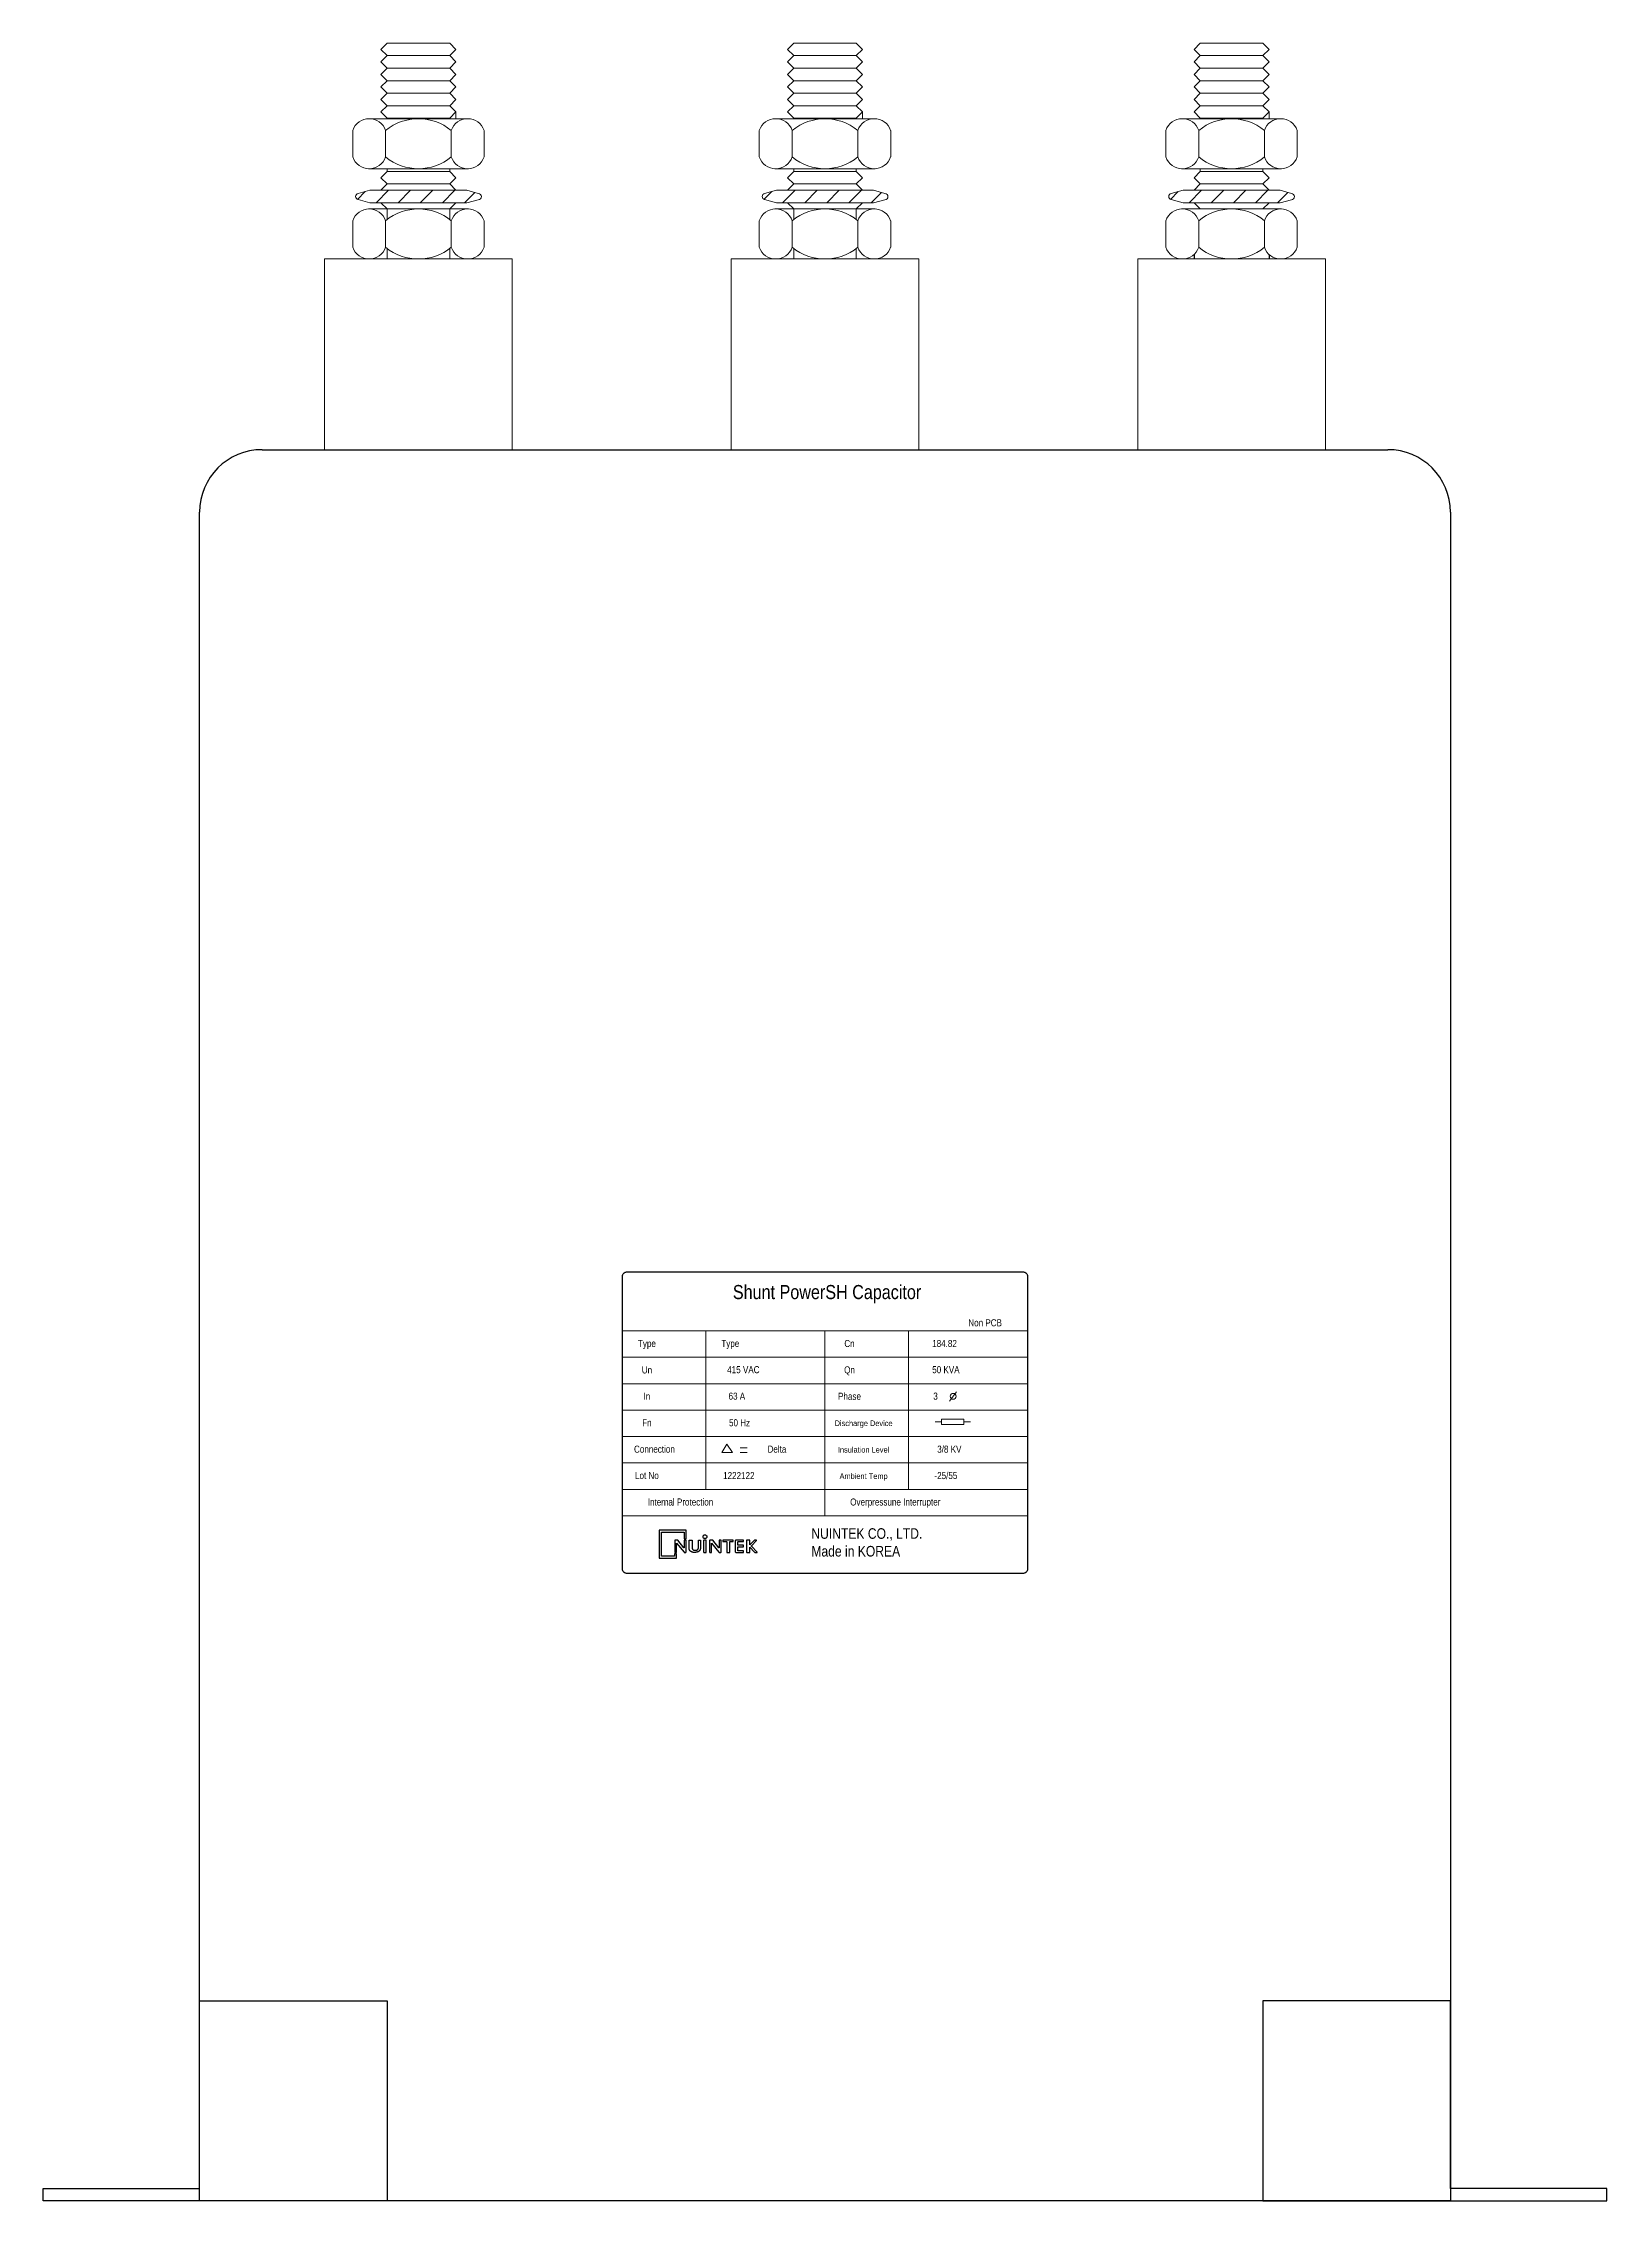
# Model space of a CAD drawing. Header units: millimetres. Extents: x 0 to 250, y 0 to 345.
import ezdxf
from ezdxf.enums import TextEntityAlignment as Align

# ---------------------------------------------------------------- set-up
doc = ezdxf.new("R2010")
doc.units = ezdxf.units.MM
doc.layers.add('00', color=7, linetype='Continuous', lineweight=0)
doc.styles.add('Helvetica-Narrow', font='txt')

# ---------------------------------------------------------------- blocks, each defined once
blk = doc.blocks.new('Nuintek')
at = {"color": 150}
blk.add_lwpolyline([(1.82, 2.33), (1.82, 3.83), (-2.8, 3.83), (-2.8, 3.83), (-2.8, -0.99), (0.18, -0.99), (0.18, -0.23), (-0.18, -0.23), (-0.18, -0.63), (-2.44, -0.63), (-2.44, 3.47), (1.45, 3.47), (1.45, 2.33)], close=True, dxfattribs=at)
for points in [[(-0.11, 0), (0.11, 0, 0.414214), (0.15, 0.04), (0.15, 1.58, -0.70472), (0.17, 1.59), (1.45, 0.03, 0.224867), (1.51, 0), (1.75, 0, 0.414214), (1.79, 0.04), (1.79, 2.07, 0.414214), (1.75, 2.11), (1.49, 2.11, 0.414214), (1.45, 2.07), (1.45, 0.81, -0.706602), (1.43, 0.8), (0.4, 2.08, 0.226187), (0.34, 2.11), (-0.11, 2.11, 0.414214), (-0.15, 2.07), (-0.15, 0.04, 0.414214)], [(4.82, 2.07), (4.82, 0.04, 0.414214), (4.86, 0), (5.23, 0, 0.414214), (5.27, 0.04), (5.27, 2.07, 0.414214), (5.23, 2.11), (4.86, 2.11, 0.414214)], [(5.89, 0), (6.12, 0, 0.414214), (6.16, 0.04), (6.16, 1.58, -0.70472), (6.18, 1.59), (7.45, 0.03, 0.224867), (7.52, 0), (7.76, 0, 0.414214), (7.8, 0.04), (7.8, 2.07, 0.414214), (7.76, 2.11), (7.5, 2.11, 0.414214), (7.46, 2.07), (7.46, 0.81, -0.706602), (7.44, 0.8), (6.4, 2.08, 0.226187), (6.34, 2.11), (5.89, 2.11, 0.414214), (5.85, 2.07), (5.85, 0.04, 0.414214)], [(9.86, 2.11), (8.15, 2.11, 0.414214), (8.11, 2.07), (8.11, 1.89, 0.414214), (8.15, 1.85), (8.74, 1.85, -0.414214), (8.78, 1.81), (8.78, 0.04, 0.414214), (8.82, 0), (9.26, 0, 0.414214), (9.3, 0.04), (9.3, 1.81, -0.414214), (9.34, 1.85), (9.86, 1.85, 0.414214), (9.9, 1.89), (9.9, 2.07, 0.414214)], [(11.68, 2.11), (10.37, 2.11, 0.414214), (10.22, 1.96), (10.22, 0.15, 0.414214), (10.37, 0), (11.68, 0), (11.68, 0.26), (10.74, 0.26, -0.414214), (10.7, 0.3), (10.7, 0.94, -0.414214), (10.74, 0.98), (11.66, 0.98), (11.66, 1.24), (10.74, 1.24, -0.414214), (10.7, 1.28), (10.7, 1.81, -0.414214), (10.74, 1.85), (11.68, 1.85)], [(13.02, 1.14), (13.86, 2.07, 0.650559), (13.85, 2.11), (13.58, 2.11, 0.208632), (13.47, 2.06), (12.77, 1.31, -0.681762), (12.75, 1.31), (12.75, 2.07, 0.414214), (12.71, 2.11), (12.23, 2.11, 0.414214), (12.19, 2.07), (12.19, 0.04, 0.414214), (12.23, 0), (12.71, 0, 0.414214), (12.75, 0.04), (12.75, 0.88, -0.687152), (12.77, 0.89), (13.52, 0.05, 0.212465), (13.64, 0), (13.99, 0, 0.656311), (14.01, 0.04), (13.02, 1.09, -0.390361)]]:
    blk.add_lwpolyline(points, format="xyb", close=True, dxfattribs=at)
blk.add_circle((5.04, 2.69), 0.326, dxfattribs=at)
blk.add_rational_spline([(2.31, 0.85), (2.31, 0.53), (2.41, 0.3), (2.61, 0.16), (2.75, 0.05), (2.95, 0), (3.2, 0), (3.44, 0), (3.82, 0.05), (3.97, 0.16), (4.17, 0.3), (4.27, 0.53), (4.27, 0.85), (4.27, 1.26), (4.27, 1.66), (4.27, 2.07), (4.27, 2.09), (4.25, 2.11), (4.23, 2.11), (4.14, 2.11), (4.06, 2.11), (3.97, 2.11), (3.95, 2.11), (3.93, 2.09), (3.93, 2.07), (3.93, 1.66), (3.93, 1.25), (3.93, 0.83), (3.93, 0.69), (3.88, 0.57), (3.78, 0.48), (3.68, 0.4), (3.54, 0.36), (3.38, 0.36), (3.21, 0.36), (3.08, 0.4), (2.98, 0.48), (2.88, 0.57), (2.83, 0.69), (2.83, 0.83), (2.83, 1.25), (2.83, 1.66), (2.83, 2.07), (2.83, 2.08), (2.83, 2.09), (2.82, 2.1), (2.81, 2.11), (2.8, 2.11), (2.79, 2.11), (2.64, 2.11), (2.5, 2.11), (2.35, 2.11), (2.34, 2.11), (2.33, 2.11), (2.32, 2.1), (2.31, 2.09), (2.31, 2.08), (2.31, 2.07), (2.31, 1.66), (2.31, 1.26), (2.31, 0.85)], [1, 1, 1, 1, 1, 1, 1, 1, 1, 1, 1, 1, 1, 1, 1, 1, 0.804737854124, 0.804737854124, 1, 1, 1, 1, 0.804737854124, 0.804737854124, 1, 1, 1, 1, 1, 1, 1, 1, 1, 1, 1, 1, 1, 1, 1, 1, 1, 1, 1, 0.949253021674, 0.949253021674, 1, 0.949253021674, 0.949253021674, 1, 1, 1, 1, 0.949253021674, 0.949253021674, 1, 0.949253021674, 0.949253021674, 1, 1, 1, 1], degree=3, knots=[0, 0, 0, 0, 1, 1, 1, 2, 2, 2, 3, 3, 3, 4, 4, 4, 5, 5, 5, 6.570796, 6.570796, 6.570796, 7.570796, 7.570796, 7.570796, 9.141593, 9.141593, 9.141593, 10.141593, 10.141593, 10.141593, 11.141593, 11.141593, 11.141593, 12.141593, 12.141593, 12.141593, 13.141593, 13.141593, 13.141593, 14.141593, 14.141593, 14.141593, 15.141593, 15.141593, 15.141593, 15.926991, 15.926991, 15.926991, 16.712389, 16.712389, 16.712389, 17.712389, 17.712389, 17.712389, 18.497787, 18.497787, 18.497787, 19.283185, 19.283185, 19.283185, 20.283185, 20.283185, 20.283185, 20.283185], dxfattribs=at)
blk = doc.blocks.new('*U465')
at = {"lineweight": 5}
h = blk.add_hatch(dxfattribs=at)
h.set_pattern_fill('ANSI31', color=74, scale=20, style=0)
h.set_pattern_definition([(45, (-1139.0405, -855.1108), (-1.767767, 1.767767), [])])
h.paths.add_polyline_path([(-55.44, 121.62), (-57.25, 122.12), (-59.5, 122.12), (-72.75, 122.12), (-74.7, 121.6, 0.727937), (-74.7, 120.65), (-72.75, 120.12), (-70.5, 120.12), (-57.25, 120.12), (-55.44, 120.62, 1)])
h = blk.add_hatch(dxfattribs=at)
h.set_pattern_fill('ANSI31', color=74, scale=20, style=0)
h.set_pattern_definition([(45, (-1074.0405, -855.1108), (-1.767767, 1.767767), [])])
h.paths.add_polyline_path([(9.56, 121.62), (7.75, 122.12), (5.5, 122.12), (-7.75, 122.12), (-9.7, 121.6, 0.727937), (-9.7, 120.65), (-7.75, 120.12), (-5.5, 120.12), (7.75, 120.12), (9.56, 120.62, 1)])
h = blk.add_hatch(dxfattribs=at)
h.set_pattern_fill('ANSI31', color=74, scale=20, style=0)
h.set_pattern_definition([(45, (-1009.0405, -855.1108), (-1.767767, 1.767767), [])])
h.paths.add_polyline_path([(74.56, 121.62), (72.75, 122.12), (70.5, 122.12), (57.25, 122.12), (55.3, 121.6, 0.727937), (55.3, 120.65), (57.25, 120.12), (59.5, 120.12), (72.75, 120.12), (74.56, 120.62, 1)])
at = {"color": 74, "lineweight": 5}
for p, q in [((-70, 143.65), (-71, 144.65)), ((-70, 141.65), (-71, 142.65)), ((-60, 143.65), (-70, 143.65)), ((-60, 141.65), (-70, 141.65)), ((-60, 143.65), (-59, 144.65)), ((-60, 141.65), (-59, 142.65)), ((-5, 143.65), (-6, 144.65)), ((-5, 141.65), (-6, 142.65)), ((5, 143.65), (-5, 143.65)), ((5, 141.65), (-5, 141.65)), ((5, 143.65), (6, 144.65)), ((5, 141.65), (6, 142.65)), ((60, 143.65), (59, 144.65)), ((60, 141.65), (59, 142.65)), ((70, 143.65), (60, 143.65)), ((70, 141.65), (60, 141.65)), ((70, 143.65), (71, 144.65)), ((70, 141.65), (71, 142.65)), ((-70, 139.65), (-71, 140.65)), ((-70, 139.65), (-71, 140.65)), ((-70, 137.65), (-71, 138.65)), ((-70, 137.65), (-71, 138.65)), ((-60, 139.65), (-70, 139.65)), ((-60, 139.65), (-70, 139.65)), ((-60, 139.65), (-59, 140.65)), ((-60, 139.65), (-59, 140.65)), ((-60, 137.65), (-59, 138.65)), ((-60, 137.65), (-59, 138.65)), ((-5, 139.65), (-6, 140.65)), ((-5, 139.65), (-6, 140.65)), ((-5, 137.65), (-6, 138.65)), ((-5, 137.65), (-6, 138.65)), ((5, 139.65), (-5, 139.65)), ((5, 139.65), (-5, 139.65)), ((5, 139.65), (6, 140.65)), ((5, 139.65), (6, 140.65)), ((5, 137.65), (6, 138.65)), ((5, 137.65), (6, 138.65)), ((60, 139.65), (59, 140.65)), ((60, 139.65), (59, 140.65)), ((60, 137.65), (59, 138.65)), ((60, 137.65), (59, 138.65)), ((70, 139.65), (60, 139.65)), ((70, 139.65), (60, 139.65)), ((70, 139.65), (71, 140.65)), ((70, 139.65), (71, 140.65)), ((70, 137.65), (71, 138.65)), ((70, 137.65), (71, 138.65)), ((-70, 135.65), (-71, 136.65)), ((-70, 133.65), (-71, 134.65)), ((-60, 137.65), (-70, 137.65)), ((-60, 137.65), (-70, 137.65)), ((-60, 135.65), (-70, 135.65)), ((-60, 135.65), (-59, 136.65)), ((-60, 133.65), (-59, 134.65)), ((-5, 135.65), (-6, 136.65)), ((-5, 133.65), (-6, 134.65)), ((5, 137.65), (-5, 137.65)), ((5, 137.65), (-5, 137.65)), ((5, 135.65), (-5, 135.65)), ((5, 135.65), (6, 136.65)), ((5, 133.65), (6, 134.65)), ((60, 135.65), (59, 136.65)), ((60, 133.65), (59, 134.65)), ((70, 137.65), (60, 137.65)), ((70, 137.65), (60, 137.65)), ((70, 135.65), (60, 135.65)), ((70, 135.65), (71, 136.65)), ((70, 133.65), (71, 134.65)), ((-60, 133.65), (-70, 133.65)), ((5, 133.65), (-5, 133.65)), ((70, 133.65), (60, 133.65)), ((-70, 125.14), (-70, 125.57)), ((-60, 125.14), (-70, 125.14)), ((-60, 125.14), (-60, 125.57)), ((-5, 125.14), (-5, 125.57)), ((5, 125.14), (-5, 125.14)), ((5, 125.14), (5, 125.57)), ((60, 125.14), (60, 125.57)), ((70, 125.14), (60, 125.14)), ((70, 125.14), (70, 125.57)), ((-72.75, 122.12), (-74.65, 121.61)), ((-72.75, 122.12), (-70.5, 122.12)), ((-72.75, 122.12), (-57.25, 122.12)), ((-70, 123.14), (-71, 124.14)), ((-70.99, 122.12), (-71, 122.14)), ((-70.99, 122.12), (-71, 122.14)), ((-60, 123.14), (-70, 123.14)), ((-60, 123.14), (-59, 124.14)), ((-57.25, 122.12), (-59.5, 122.12)), ((-59.01, 122.12), (-59, 122.14)), ((-59.01, 122.12), (-59, 122.14)), ((-55.44, 121.62), (-57.25, 122.12)), ((-7.75, 122.12), (-9.65, 121.61)), ((-7.75, 122.12), (7.75, 122.12)), ((-7.75, 122.12), (-5.5, 122.12)), ((-5, 123.14), (-6, 124.14)), ((-5.99, 122.12), (-6, 122.14)), ((-5.99, 122.12), (-6, 122.14)), ((5, 123.14), (-5, 123.14)), ((5, 123.14), (6, 124.14)), ((7.75, 122.12), (5.5, 122.12)), ((5.99, 122.12), (6, 122.14)), ((5.99, 122.12), (6, 122.14)), ((9.56, 121.62), (7.75, 122.12)), ((57.25, 122.12), (55.35, 121.61)), ((57.25, 122.12), (59.5, 122.12)), ((57.25, 122.12), (72.75, 122.12)), ((60, 123.14), (59, 124.14)), ((59.01, 122.12), (59, 122.14)), ((59.01, 122.12), (59, 122.14)), ((70, 123.14), (60, 123.14)), ((70, 123.14), (71, 124.14)), ((72.75, 122.12), (70.5, 122.12)), ((70.99, 122.12), (71, 122.14)), ((70.99, 122.12), (71, 122.14)), ((74.56, 121.62), (72.75, 122.12)), ((-72.75, 120.12), (-74.65, 120.64)), ((-70.5, 120.12), (-72.75, 120.12)), ((-57.25, 120.12), (-72.75, 120.12)), ((-70, 119.14), (-71, 120.14)), ((-70, 119.14), (-70, 117.46)), ((-60, 119.14), (-70, 119.14)), ((-60, 119.14), (-70, 119.14)), ((-60, 119.14), (-59, 120.14)), ((-60, 119.14), (-59, 120.14)), ((-60, 119.14), (-60, 117.46)), ((-57.25, 120.12), (-59.5, 120.12)), ((-55.44, 120.62), (-57.25, 120.12)), ((-7.75, 120.12), (-9.65, 120.64)), ((7.75, 120.12), (-7.75, 120.12)), ((-5.5, 120.12), (-7.75, 120.12)), ((-5, 119.14), (-6, 120.14)), ((-5, 119.14), (-5, 117.46)), ((5, 119.14), (-5, 119.14)), ((5, 119.14), (-5, 119.14)), ((5, 119.14), (6, 120.14)), ((5, 119.14), (6, 120.14)), ((5, 119.14), (5, 117.46)), ((7.75, 120.12), (5.5, 120.12)), ((9.56, 120.62), (7.75, 120.12)), ((57.25, 120.12), (55.35, 120.64)), ((59.5, 120.12), (57.25, 120.12)), ((72.75, 120.12), (57.25, 120.12)), ((60, 119.14), (59, 120.14)), ((70, 119.14), (60, 119.14)), ((70, 119.14), (60, 119.14)), ((70, 119.14), (71, 120.14)), ((70, 119.14), (71, 120.14)), ((72.75, 120.12), (70.5, 120.12)), ((74.56, 120.62), (72.75, 120.12)), ((-75.5, 113.02), (-75.5, 117.26)), ((-54.5, 113.02), (-54.5, 117.26)), ((-10.5, 113.02), (-10.5, 117.26)), ((10.5, 113.02), (10.5, 117.26)), ((54.5, 113.02), (54.5, 117.26)), ((75.5, 113.02), (75.5, 117.26)), ((-50, 111.14), (-80, 111.14)), ((-80, 111.14), (-80, 80.65)), ((-70, 112.82), (-70, 111.14)), ((-60, 112.82), (-60, 111.14)), ((-50, 80.65), (-50, 111.14)), ((15, 111.14), (-15, 111.14)), ((-15, 111.14), (-15, 80.65)), ((-15, 111.14), (-15, 80.65)), ((-15, 111.14), (-15, 80.65)), ((-5, 112.82), (-5, 111.14)), ((5, 112.82), (5, 111.14)), ((15, 80.65), (15, 111.14)), ((15, 80.65), (15, 111.14)), ((15, 80.65), (15, 111.14)), ((80, 111.14), (50, 111.14)), ((50, 111.14), (50, 80.65)), ((50, 111.14), (50, 80.65)), ((50, 111.14), (50, 80.65)), ((80, 80.65), (80, 111.14)), ((80, 80.65), (80, 111.14)), ((80, 80.65), (80, 111.14)), ((-50, 80.65), (-50, 109.14)), ((15, 80.65), (15, 109.14)), ((15, 80.65), (15, 109.14)), ((15, 80.65), (15, 109.14)), ((80, 80.65), (80, 109.14)), ((80, 80.65), (80, 109.14)), ((80, 80.65), (80, 109.14)), ((-65, 80.65), (-50, 80.65)), ((0, 80.65), (15, 80.65)), ((0, 80.65), (15, 80.65)), ((0, 80.65), (15, 80.65)), ((65, 80.65), (80, 80.65)), ((65, 80.65), (80, 80.65)), ((65, 80.65), (80, 80.65)), ((0, -50.83), (13.2, -50.83)), ((0, -50.83), (13.2, -50.83)), ((0, -50.83), (13.2, -50.83))]:
    blk.add_line(p, q, dxfattribs=at)
at = {"color": 74}
for p, q in [((59, 111.87), (59, 111.14)), ((71.01, 111.85), (71.01, 111.14)), ((-90, 80.65), (90, 80.65)), ((-90, 80.65), (90, 80.65)), ((-100, -199.35), (-100, 70.65)), ((100, 70.65), (100, -199.35)), ((100, -199.35), (-100, -199.35))]:
    blk.add_line(p, q, dxfattribs=at)
at = {"lineweight": 9}
for p, q in [((-32.38, -60.24), (32.38, -60.24)), ((-19.05, -60.24), (-19.05, -85.59)), ((0, -60.24), (0, -89.81)), ((13.33, -60.24), (13.33, -85.59)), ((-32.38, -64.47), (32.38, -64.47)), ((-32.38, -68.69), (32.38, -68.69)), ((19.91, -71.47), (21.02, -70)), ((-32.38, -72.92), (32.38, -72.92)), ((18.65, -74.81), (17.59, -74.81)), ((22.19, -74.81), (23.25, -74.81)), ((-32.38, -77.14), (32.38, -77.14)), ((-13.56, -78.95), (-12.43, -78.95)), ((-32.38, -81.36), (32.38, -81.36)), ((-13.56, -79.67), (-12.43, -79.67)), ((-32.38, -85.59), (32.38, -85.59)), ((-32.38, -89.81), (32.38, -89.81))]:
    blk.add_line(p, q, dxfattribs=at)
at = {"color": 150}
blk.add_lwpolyline([(-31.71, -50.83), (31.71, -50.83, -0.414214), (32.38, -51.51), (32.38, -98.34, -0.414214), (31.71, -99.02), (-31.71, -99.02, -0.414214), (-32.38, -98.34), (-32.38, -51.51, -0.414214)], format="xyb", close=True, dxfattribs=at)
at = {"lineweight": 9}
blk.add_lwpolyline([(18.65, -75.24), (22.19, -75.24), (22.19, -74.38), (18.65, -74.38)], close=True, dxfattribs=at)
blk.add_lwpolyline([(-16.5, -79.72), (-14.78, -79.72), (-15.69, -78.36), (-16.5, -79.72)], dxfattribs=at)
at = {"color": 74}
for points in [[(-70, -167.35), (-70, -199.35), (-125, -199.35), (-125, -197.35), (-100, -197.35), (-100, -167.35), (-70, -167.35)], [(70, -167.35), (70, -199.35), (125, -199.35), (125, -197.35), (100, -197.35), (100, -167.35), (70, -167.35)]]:
    blk.add_lwpolyline(points, dxfattribs=at)
at = {"lineweight": 9}
blk.add_circle((20.49, -70.71), 0.475, dxfattribs=at)
at = {"color": 74, "lineweight": 5}
for centre, start, end in [((-74.54, 121.12), 102.246, 257.754), ((-55.44, 121.12), 270, 90), ((-9.54, 121.12), 102.246, 257.754), ((9.56, 121.12), 270, 90), ((55.46, 121.12), 102.246, 257.754), ((74.56, 121.12), 270, 90)]:
    blk.add_arc(centre, 0.5, start, end, dxfattribs=at)
at = {"color": 74}
for centre, start, end in [((-90, 70.65), 90, 180), ((90, 70.65), 0, 90)]:
    blk.add_arc(centre, 10, start, end, dxfattribs=at)
at = {"layer": '00', "color": 74, "lineweight": 5}
for p, q in [((-71, 144.65), (-70, 145.65)), ((-70, 145.65), (-60, 145.65)), ((-59, 144.65), (-60, 145.65)), ((-6, 144.65), (-5, 145.65)), ((-5, 145.65), (5, 145.65)), ((6, 144.65), (5, 145.65)), ((59, 144.65), (60, 145.65)), ((60, 145.65), (70, 145.65)), ((71, 144.65), (70, 145.65)), ((-71, 142.65), (-70, 143.65)), ((-71, 140.65), (-70, 141.65)), ((-71, 140.65), (-70, 141.65)), ((-70, 143.65), (-60, 143.65)), ((-70, 141.65), (-60, 141.65)), ((-70, 141.65), (-60, 141.65)), ((-59, 142.65), (-60, 143.65)), ((-59, 140.65), (-60, 141.65)), ((-59, 140.65), (-60, 141.65)), ((-6, 142.65), (-5, 143.65)), ((-6, 140.65), (-5, 141.65)), ((-6, 140.65), (-5, 141.65)), ((-5, 143.65), (5, 143.65)), ((-5, 141.65), (5, 141.65)), ((-5, 141.65), (5, 141.65)), ((6, 142.65), (5, 143.65)), ((6, 140.65), (5, 141.65)), ((6, 140.65), (5, 141.65)), ((59, 142.65), (60, 143.65)), ((59, 140.65), (60, 141.65)), ((59, 140.65), (60, 141.65)), ((60, 143.65), (70, 143.65)), ((60, 141.65), (70, 141.65)), ((60, 141.65), (70, 141.65)), ((71, 142.65), (70, 143.65)), ((71, 140.65), (70, 141.65)), ((71, 140.65), (70, 141.65)), ((-71, 138.65), (-70, 139.65)), ((-71, 138.65), (-70, 139.65)), ((-70, 139.65), (-60, 139.65)), ((-70, 139.65), (-60, 139.65)), ((-59, 138.65), (-60, 139.65)), ((-59, 138.65), (-60, 139.65)), ((-6, 138.65), (-5, 139.65)), ((-6, 138.65), (-5, 139.65)), ((-5, 139.65), (5, 139.65)), ((-5, 139.65), (5, 139.65)), ((6, 138.65), (5, 139.65)), ((6, 138.65), (5, 139.65)), ((59, 138.65), (60, 139.65)), ((59, 138.65), (60, 139.65)), ((60, 139.65), (70, 139.65)), ((60, 139.65), (70, 139.65)), ((71, 138.65), (70, 139.65)), ((71, 138.65), (70, 139.65)), ((-71, 136.65), (-70, 137.65)), ((-71, 134.65), (-70, 135.65)), ((-70, 137.65), (-60, 137.65)), ((-70, 135.65), (-60, 135.65)), ((-59, 136.65), (-60, 137.65)), ((-59, 134.65), (-60, 135.65)), ((-59, 133.57), (-59, 134.65)), ((-6, 136.65), (-5, 137.65)), ((-6, 134.65), (-5, 135.65)), ((-5, 137.65), (5, 137.65)), ((-5, 135.65), (5, 135.65)), ((6, 136.65), (5, 137.65)), ((6, 134.65), (5, 135.65)), ((6, 133.57), (6, 134.65)), ((59, 136.65), (60, 137.65)), ((59, 134.65), (60, 135.65)), ((60, 137.65), (70, 137.65)), ((60, 135.65), (70, 135.65)), ((71, 136.65), (70, 137.65)), ((71, 134.65), (70, 135.65)), ((71, 133.57), (71, 134.65)), ((-75.5, 131.7), (-75.5, 127.45)), ((-57, 133.57), (-73, 133.57)), ((-73, 133.57), (-58.99, 133.57)), ((-70.25, 127.45), (-70.25, 131.7)), ((-59.75, 127.45), (-59.75, 131.7)), ((-54.5, 131.7), (-54.5, 127.45)), ((-10.5, 131.7), (-10.5, 127.45)), ((-8, 133.57), (6.01, 133.57)), ((8, 133.57), (-8, 133.57)), ((-5.25, 127.45), (-5.25, 131.7)), ((5.25, 127.45), (5.25, 131.7)), ((10.5, 131.7), (10.5, 127.45)), ((54.5, 131.7), (54.5, 127.45)), ((57, 133.57), (71.01, 133.57)), ((73, 133.57), (57, 133.57)), ((59.75, 127.45), (59.75, 131.7)), ((70.25, 127.45), (70.25, 131.7)), ((75.5, 131.7), (75.5, 127.45)), ((-57, 125.57), (-73, 125.57)), ((-71, 124.14), (-70, 125.14)), ((-70, 125.14), (-60, 125.14)), ((-59, 124.14), (-60, 125.14)), ((8, 125.57), (-8, 125.57)), ((-6, 124.14), (-5, 125.14)), ((-5, 125.14), (5, 125.14)), ((6, 124.14), (5, 125.14)), ((73, 125.57), (57, 125.57)), ((59, 124.14), (60, 125.14)), ((60, 125.14), (70, 125.14)), ((71, 124.14), (70, 125.14)), ((-71, 122.14), (-70, 123.14)), ((-71, 122.14), (-70, 123.14)), ((-70, 123.14), (-60, 123.14)), ((-70, 123.14), (-60, 123.14)), ((-59, 122.14), (-60, 123.14)), ((-59, 122.14), (-60, 123.14)), ((-6, 122.14), (-5, 123.14)), ((-6, 122.14), (-5, 123.14)), ((-5, 123.14), (5, 123.14)), ((-5, 123.14), (5, 123.14)), ((6, 122.14), (5, 123.14)), ((6, 122.14), (5, 123.14)), ((59, 122.14), (60, 123.14)), ((59, 122.14), (60, 123.14)), ((60, 123.14), (70, 123.14)), ((60, 123.14), (70, 123.14)), ((71, 122.14), (70, 123.14)), ((71, 122.14), (70, 123.14)), ((-73, 119.14), (-58.99, 119.14)), ((-57, 119.14), (-73, 119.14)), ((-70, 119.14), (-60, 119.14)), ((8, 119.14), (-8, 119.14)), ((-8, 119.14), (6.01, 119.14)), ((-5, 119.14), (5, 119.14)), ((73, 119.14), (57, 119.14)), ((57, 119.14), (71.01, 119.14)), ((60, 119.14), (70, 119.14)), ((-75.5, 113.02), (-75.5, 117.26)), ((-75.5, 117.26), (-75.5, 113.02)), ((-70.25, 113.02), (-70.25, 117.26)), ((-59.75, 113.02), (-59.75, 117.26)), ((-54.5, 113.02), (-54.5, 117.26)), ((-54.5, 117.26), (-54.5, 113.02)), ((-10.5, 117.26), (-10.5, 113.02)), ((-10.5, 113.02), (-10.5, 117.26)), ((-5.25, 113.02), (-5.25, 117.26)), ((5.25, 113.02), (5.25, 117.26)), ((10.5, 117.26), (10.5, 113.02)), ((10.5, 113.02), (10.5, 117.26)), ((54.5, 117.26), (54.5, 113.02)), ((54.5, 113.02), (54.5, 117.26)), ((59.75, 113.02), (59.75, 117.26)), ((70.25, 113.02), (70.25, 117.26)), ((75.5, 117.26), (75.5, 113.02)), ((75.5, 113.02), (75.5, 117.26)), ((-57, 111.14), (-73, 111.14)), ((-57, 111.14), (-73, 111.14)), ((-71.01, 111.14), (-58.99, 111.14)), ((8, 111.14), (-8, 111.14)), ((8, 111.14), (-8, 111.14)), ((-6.01, 111.14), (6.01, 111.14)), ((73, 111.14), (57, 111.14)), ((73, 111.14), (57, 111.14)), ((58.99, 111.14), (71.01, 111.14))]:
    blk.add_line(p, q, dxfattribs=at)
for centre, radius, start, end in [((-72.88, 130.8), 2.77, 18.8098, 161.1902), ((-65, 125.29), 8.28, 50.6699, 129.3301), ((-57.13, 130.8), 2.77, 18.8098, 161.1902), ((-7.88, 130.8), 2.77, 18.8098, 161.1902), ((0, 125.29), 8.28, 50.6699, 129.3301), ((7.87, 130.8), 2.77, 18.8098, 161.1902), ((57.12, 130.8), 2.77, 18.8098, 161.1902), ((65, 125.29), 8.28, 50.6699, 129.3301), ((72.87, 130.8), 2.77, 18.8098, 161.1902), ((-72.88, 128.34), 2.77, 198.8098, 341.1902), ((-65, 133.86), 8.28, 230.6699, 309.3301), ((-57.13, 128.34), 2.77, 198.8098, 341.1902), ((-7.88, 128.34), 2.77, 198.8098, 341.1902), ((0, 133.86), 8.28, 230.6699, 309.3301), ((7.87, 128.34), 2.77, 198.8098, 341.1902), ((57.12, 128.34), 2.77, 198.8098, 341.1902), ((65, 133.86), 8.28, 230.6699, 309.3301), ((72.87, 128.34), 2.77, 198.8098, 341.1902), ((-72.88, 116.37), 2.77, 18.8098, 161.1902), ((-65, 110.86), 8.28, 50.6699, 129.3301), ((-57.13, 116.37), 2.77, 18.8098, 161.1902), ((-7.88, 116.37), 2.77, 18.8098, 161.1902), ((0, 110.86), 8.28, 50.6699, 129.3301), ((7.87, 116.37), 2.77, 18.8098, 161.1902), ((57.12, 116.37), 2.77, 18.8098, 161.1902), ((65, 110.86), 8.28, 50.6699, 129.3301), ((72.87, 116.37), 2.77, 18.8098, 161.1902), ((-72.88, 113.91), 2.77, 198.8098, 341.1902), ((-72.88, 113.91), 2.77, 198.8098, 341.1902), ((-65, 119.42), 8.28, 230.6699, 309.3301), ((-65, 119.42), 8.28, 230.6699, 309.3301), ((-57.13, 113.91), 2.77, 198.8098, 341.1902), ((-57.13, 113.91), 2.77, 198.8098, 341.1902), ((-7.88, 113.91), 2.77, 198.8098, 341.1902), ((-7.88, 113.91), 2.77, 198.8098, 341.1902), ((0, 119.42), 8.28, 230.6699, 309.3301), ((0, 119.42), 8.28, 230.6699, 309.3301), ((7.87, 113.91), 2.77, 198.8098, 341.1902), ((7.87, 113.91), 2.77, 198.8098, 341.1902), ((57.12, 113.91), 2.77, 198.8098, 341.1902), ((57.12, 113.91), 2.77, 198.8098, 341.1902), ((65, 119.42), 8.28, 230.6699, 309.3301), ((65, 119.42), 8.28, 230.6699, 309.3301), ((72.87, 113.91), 2.77, 198.8098, 341.1902), ((72.87, 113.91), 2.77, 198.8098, 341.1902)]:
    blk.add_arc(centre, radius, start, end, dxfattribs=at)
at = {"xscale": 0.9316960616124561, "yscale": 0.9316960616124561, "zscale": 0.9316960616124561}
blk.add_blockref('Nuintek', (-23.89, -95.67), dxfattribs=at)
at = {"style": 'Helvetica-Narrow'}
for s, height, p in [('Shunt PowerSH Capacitor', 2.2528, (0.33, -54.04)), ('Non PCB', 1.126, (25.6, -58.95)), ('Type', 1.126, (-28.47, -62.26)), ('Type', 1.126, (-15.14, -62.26)), ('Cn', 1.126, (3.92, -62.26)), ('184.82', 1.126, (19.11, -62.26)), ('Un', 1.126, (-28.47, -66.49)), ('Qn', 1.126, (3.92, -66.49)), ('In', 1.126, (-28.47, -70.71)), ('63 A', 1.126, (-14.09, -70.68)), ('Phase', 1.126, (3.92, -70.71)), ('3', 1.13, (17.67, -70.68)), ('Fn', 1.126, (-28.47, -74.94)), ('50 Hz', 1.126, (-13.66, -74.94)), ('Discharge Device', 0.9011, (6.17, -75.02)), ('Connection', 1.126, (-27.27, -79.16)), ('Delta', 1.126, (-7.68, -79.16)), ('Insulation Level', 0.9011, (6.17, -79.25)), ('3/8 KV', 1.126, (19.88, -79.16)), ('-25/55', 1.126, (19.33, -83.38)), ('Lot No', 1.126, (-28.47, -83.38)), ('1222122', 1.126, (-13.78, -83.38)), ('Ambient Temp', 0.9011, (6.17, -83.47)), ('Internal Protection', 1.1264, (-23.1, -87.61)), ('Overpressune Interrupter', 1.1264, (11.24, -87.61))]:
    blk.add_text(s, height=height, dxfattribs=at).set_placement(p, align=Align.MIDDLE_CENTER)
at = {"color": 1, "style": 'Helvetica-Narrow'}
for s, p in [('415 VAC', (-13.05, -66.45)), ('50 KVA', (19.33, -66.45))]:
    blk.add_text(s, height=1.126, dxfattribs=at).set_placement(p, align=Align.MIDDLE_CENTER)
at = {"style": 'Helvetica-Narrow'}
for s, p in [('NUINTEK CO., LTD.', (-2.18, -92.65)), ('Made in KOREA', (-2.18, -95.48))]:
    blk.add_text(s, height=1.6896, dxfattribs=at).set_placement(p, align=Align.MIDDLE_LEFT)

msp = doc.modelspace()

# ---------------------------------------------------------------- block references
msp.add_blockref('*U465', (125, 199.35))

doc.saveas('drawing.dxf')
